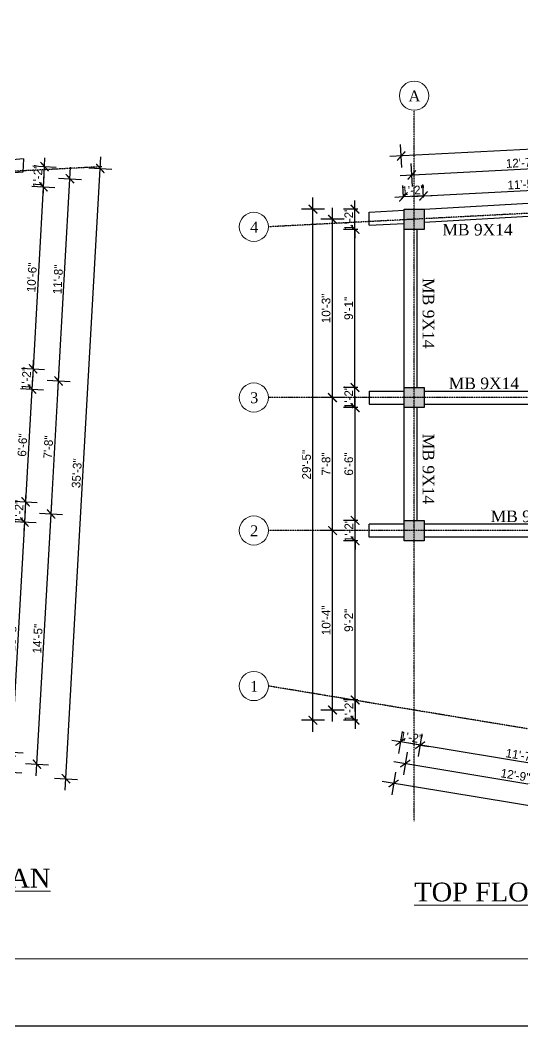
# Model space of a CAD drawing. Header units: inches. Extents: x -412 to 2766, y -9590 to -2111.
# Drawn here: x 1570 to 1918, y -6958 to -6262 of the extents above; entities that cross this region are included whole.
import ezdxf

# ---------------------------------------------------------------- set-up
doc = ezdxf.new("R2010")
doc.units = ezdxf.units.IN
doc.header["$LTSCALE"] = 0.5
doc.header["$MEASUREMENT"] = 0
doc.header["$PDMODE"] = 66
doc.linetypes.add('PHANTOM2', pattern=[1.25, 0.625, -0.125, 0.125, -0.125, 0.125, -0.125])
for name, color, linetype, lineweight in [('15 TEXT', 7, 'Continuous', 15), ('COLUMN', 8, 'Continuous', 50), ('DOOR & WIN', 1, 'Continuous', 25), ('ELE1', 3, 'Continuous', 9), ('Profile ele', 4, 'Continuous', 25), ('TEXT', 220, 'Continuous', 9), ('window', 6, 'Continuous', 13)]:
    doc.layers.add(name, color=color, linetype=linetype, lineweight=lineweight)
doc.layers.add('OUTLINE', color=116, linetype='Continuous')
doc.styles.add('ARCHITECTURE', font='stylu.ttf')
doc.styles.add('arial', font='arial.ttf')
doc.styles.get("Standard").update_dxf_attribs({"font": 'arial.ttf'})
doc.dimstyles.new('8 SCALE', dxfattribs={"dimscale": 0, "dimtxt": 6, "dimasz": 6, "dimexe": 8, "dimexo": 8, "dimgap": 1.25, "dimtad": 1, "dimdec": 0, "dimzin": 3, "dimdsep": 46, "dimlunit": 4, "dimtxsty": 'ARCHITECTURE', "dimblk": 'ARCHTICK', "dimcen": 8, "dimdle": 8, "dimclrd": 5, "dimclre": 5, "dimclrt": 7, "dimadec": 0, "dimazin": 0, "dimtfac": 0.75, "dimtdec": 0, "dimtix": 1, "dimtmove": 2, "dimatfit": 3, "dimldrblk": 'ARCHTICK', "dimfxl": 8, "dimfxlon": 1, "dimtolj": 1, "dimtzin": 0, "dimlwd": -1, "dimlwe": -1, "dimarcsym": 0})

# ---------------------------------------------------------------- blocks, each defined once
blk = doc.blocks.new('_ArchTick')
at = {"color": 0, "linetype": 'ByBlock', "const_width": 0.15}
blk.add_lwpolyline([(-0.5, -0.5), (0.5, 0.5)], dxfattribs=at)
blk = doc.blocks.new('*D1233')
at = {"layer": 'Defpoints', "color": 0, "transparency": 16777216}
for p in [(-12704.48, -10860.22), (-12663.36, -10862.54), (-12704.48, -10874.23)]:
    blk.add_point(p, dxfattribs=at)
at = {"layer": 'Profile ele', "color": 5, "transparency": 16777216}
for p, q in [((-12663.36, -10862.54), (-12663.02, -10856.55)), ((-12671.35, -10862.09), (-12655.37, -10862.99)), ((-12664.14, -10876.5), (-12663.36, -10862.54)), ((-12672.13, -10876.05), (-12656.16, -10876.95)), ((-12664.14, -10876.5), (-12664.48, -10882.49))]:
    blk.add_line(p, q, dxfattribs=at)
at = {"layer": 'Profile ele', "color": 5, "transparency": 16777216, "xscale": 6, "yscale": 6, "zscale": 6}
for p, rotation in [((-12663.36, -10862.54), 266.7745133990512), ((-12664.14, -10876.5), 86.77451339905117)]:
    blk.add_blockref('_ArchTick', p, dxfattribs=dict(at, rotation=rotation))
at = {"layer": 'Profile ele', "color": 7, "transparency": 16777216, "insert": (-12668.05, -10869.28), "char_height": 6, "attachment_point": 5, "rotation": 86.77451, "style": 'ARCHITECTURE'}
blk.add_mtext('\\A1;1\'-2"', dxfattribs=at)
blk = doc.blocks.new('*D1234')
at = {"layer": 'Defpoints', "color": 0, "transparency": 16777216}
for p in [(-12704.48, -10874.23), (-12712.36, -11000.09), (-12671.24, -11002.41)]:
    blk.add_point(p, dxfattribs=at)
at = {"layer": 'Profile ele', "color": 5, "transparency": 16777216}
for p, q in [((-12663.69, -10868.51), (-12671.69, -11010.4)), ((-12672.13, -10876.05), (-12656.16, -10876.95)), ((-12679.23, -11001.96), (-12663.25, -11002.86))]:
    blk.add_line(p, q, dxfattribs=at)
at = {"layer": 'Profile ele', "color": 5, "transparency": 16777216, "xscale": 6, "yscale": 6, "zscale": 6}
for p, rotation in [((-12664.14, -10876.5), 86.77451339905117), ((-12671.24, -11002.41), 266.7745133990512)]:
    blk.add_blockref('_ArchTick', p, dxfattribs=dict(at, rotation=rotation))
at = {"layer": 'Profile ele', "color": 7, "transparency": 16777216, "insert": (-12672.07, -10939.21), "char_height": 6, "attachment_point": 5, "rotation": 86.77451, "style": 'ARCHITECTURE'}
blk.add_mtext('\\A1;10\'-6"', dxfattribs=at)
blk = doc.blocks.new('*D1235')
at = {"layer": 'Defpoints', "color": 0, "transparency": 16777216}
for p in [(-12712.36, -11000.09), (-12712.36, -11014.09), (-12672.03, -11016.37)]:
    blk.add_point(p, dxfattribs=at)
at = {"layer": 'Profile ele', "color": 5, "transparency": 16777216}
for p, q in [((-12679.23, -11001.96), (-12663.25, -11002.86)), ((-12671.24, -11002.41), (-12672.03, -11016.37)), ((-12671.24, -11002.41), (-12670.9, -10996.42)), ((-12680.01, -11015.92), (-12664.04, -11016.82)), ((-12672.03, -11016.37), (-12672.36, -11022.36))]:
    blk.add_line(p, q, dxfattribs=at)
at = {"layer": 'Profile ele', "color": 5, "transparency": 16777216, "xscale": 6, "yscale": 6, "zscale": 6}
for p, rotation in [((-12671.24, -11002.41), 266.7745133990512), ((-12672.03, -11016.37), 86.77451339905117)]:
    blk.add_blockref('_ArchTick', p, dxfattribs=dict(at, rotation=rotation))
at = {"layer": 'Profile ele', "color": 7, "transparency": 16777216, "insert": (-12675.94, -11009.15), "char_height": 6, "attachment_point": 5, "rotation": 86.77451, "style": 'ARCHITECTURE'}
blk.add_mtext('\\A1;1\'-2"', dxfattribs=at)
blk = doc.blocks.new('*D1236')
at = {"layer": 'Defpoints', "color": 0, "transparency": 16777216}
for p in [(-12712.36, -11014.09), (-12717.49, -11092.05), (-12676.42, -11094.37)]:
    blk.add_point(p, dxfattribs=at)
at = {"layer": 'Profile ele', "color": 5, "transparency": 16777216}
for p, q in [((-12671.58, -11008.38), (-12676.87, -11102.36)), ((-12680.01, -11015.92), (-12664.04, -11016.82)), ((-12684.41, -11093.92), (-12668.44, -11094.82))]:
    blk.add_line(p, q, dxfattribs=at)
at = {"layer": 'Profile ele', "color": 5, "transparency": 16777216, "xscale": 6, "yscale": 6, "zscale": 6}
for p, rotation in [((-12672.03, -11016.37), 86.77451339905117), ((-12676.42, -11094.37), 266.7745133990512)]:
    blk.add_blockref('_ArchTick', p, dxfattribs=dict(at, rotation=rotation))
at = {"layer": 'Profile ele', "color": 7, "transparency": 16777216, "insert": (-12678.58, -11055.12), "char_height": 6, "attachment_point": 5, "rotation": 86.77451, "style": 'ARCHITECTURE'}
blk.add_mtext('\\A1;6\'-6"', dxfattribs=at)
blk = doc.blocks.new('*D1237')
at = {"layer": 'Defpoints', "color": 0, "transparency": 16777216}
for p in [(-12717.49, -11092.05), (-12717.54, -11106.05), (-12677.21, -11108.33)]:
    blk.add_point(p, dxfattribs=at)
at = {"layer": 'Profile ele', "color": 5, "transparency": 16777216}
for p, q in [((-12676.42, -11094.37), (-12676.09, -11088.38)), ((-12684.41, -11093.92), (-12668.44, -11094.82)), ((-12676.42, -11094.37), (-12677.21, -11108.33)), ((-12685.2, -11107.88), (-12669.22, -11108.78)), ((-12677.21, -11108.33), (-12677.55, -11114.32))]:
    blk.add_line(p, q, dxfattribs=at)
at = {"layer": 'Profile ele', "color": 5, "transparency": 16777216, "xscale": 6, "yscale": 6, "zscale": 6}
for p, rotation in [((-12676.42, -11094.37), 266.7745133990512), ((-12677.21, -11108.33), 86.77451339905117)]:
    blk.add_blockref('_ArchTick', p, dxfattribs=dict(at, rotation=rotation))
at = {"layer": 'Profile ele', "color": 7, "transparency": 16777216, "insert": (-12681.12, -11101.11), "char_height": 6, "attachment_point": 5, "rotation": 86.77451, "style": 'ARCHITECTURE'}
blk.add_mtext('\\A1;1\'-2"', dxfattribs=at)
blk = doc.blocks.new('*D1238')
at = {"layer": 'Defpoints', "color": 0, "transparency": 16777216}
for p in [(-12717.54, -11106.05), (-12727.34, -11265.09), (-12686.17, -11267.41)]:
    blk.add_point(p, dxfattribs=at)
at = {"layer": 'Profile ele', "color": 5, "transparency": 16777216}
for p, q in [((-12676.76, -11100.34), (-12686.62, -11275.4)), ((-12685.2, -11107.88), (-12669.22, -11108.78)), ((-12694.16, -11266.96), (-12678.19, -11267.86))]:
    blk.add_line(p, q, dxfattribs=at)
at = {"layer": 'Profile ele', "color": 5, "transparency": 16777216, "xscale": 6, "yscale": 6, "zscale": 6}
for p, rotation in [((-12677.21, -11108.33), 86.77451339905117), ((-12686.17, -11267.41), 266.7745133990512)]:
    blk.add_blockref('_ArchTick', p, dxfattribs=dict(at, rotation=rotation))
at = {"layer": 'Profile ele', "color": 7, "transparency": 16777216, "insert": (-12686.04, -11187.62), "char_height": 6, "attachment_point": 5, "rotation": 86.77451, "style": 'ARCHITECTURE'}
blk.add_mtext('\\A1;13\'-3"', dxfattribs=at)
blk = doc.blocks.new('*D1239')
at = {"layer": 'Defpoints', "color": 0, "transparency": 16777216}
for p in [(-12727.34, -11265.09), (-12727.29, -11279.04), (-12686.96, -11281.31)]:
    blk.add_point(p, dxfattribs=at)
at = {"layer": 'Profile ele', "color": 5, "transparency": 16777216}
for p, q in [((-12694.16, -11266.96), (-12678.19, -11267.86)), ((-12686.17, -11267.41), (-12685.84, -11261.42)), ((-12686.17, -11267.41), (-12686.96, -11281.31)), ((-12694.94, -11280.86), (-12678.97, -11281.76)), ((-12686.96, -11281.31), (-12687.3, -11287.3))]:
    blk.add_line(p, q, dxfattribs=at)
at = {"layer": 'Profile ele', "color": 5, "transparency": 16777216, "xscale": 6, "yscale": 6, "zscale": 6}
for p, rotation in [((-12686.17, -11267.41), 266.7745133990512), ((-12686.96, -11281.31), 86.77451339905117)]:
    blk.add_blockref('_ArchTick', p, dxfattribs=dict(at, rotation=rotation))
at = {"layer": 'Profile ele', "color": 7, "transparency": 16777216, "insert": (-12690.87, -11274.12), "char_height": 6, "attachment_point": 5, "rotation": 86.77451, "style": 'ARCHITECTURE'}
blk.add_mtext('\\A1;1\'-2"', dxfattribs=at)
blk = doc.blocks.new('*D1240')
at = {"layer": 'Defpoints', "color": 0, "transparency": 16777216}
for p in [(-12724.54, -11099.05), (-12658.8, -11102.76), (-12734.3, -11272.09)]:
    blk.add_point(p, dxfattribs=at)
at = {"layer": 'Profile ele', "color": 5, "transparency": 16777216}
for p, q in [((-12669.01, -11283.78), (-12658.35, -11094.77)), ((-12666.79, -11102.31), (-12650.82, -11103.21)), ((-12676.54, -11275.34), (-12660.57, -11276.24))]:
    blk.add_line(p, q, dxfattribs=at)
at = {"layer": 'Profile ele', "color": 5, "transparency": 16777216, "xscale": 6, "yscale": 6, "zscale": 6}
for p, rotation in [((-12658.8, -11102.76), 86.77450968717929), ((-12668.56, -11275.79), 266.7745096871793)]:
    blk.add_blockref('_ArchTick', p, dxfattribs=dict(at, rotation=rotation))
at = {"layer": 'Profile ele', "color": 7, "transparency": 16777216, "insert": (-12668.06, -11189.03), "char_height": 6, "attachment_point": 5, "rotation": 86.77451, "style": 'ARCHITECTURE'}
blk.add_mtext('\\A1;14\'-5"', dxfattribs=at)
blk = doc.blocks.new('*D1241')
at = {"layer": 'Defpoints', "color": 0, "transparency": 16777216}
for p in [(-12719.36, -11007.09), (-12653.62, -11010.8), (-12724.54, -11099.05)]:
    blk.add_point(p, dxfattribs=at)
at = {"layer": 'Profile ele', "color": 5, "transparency": 16777216}
for p, q in [((-12659.25, -11110.75), (-12653.17, -11002.81)), ((-12661.61, -11010.35), (-12645.63, -11011.25)), ((-12666.79, -11102.31), (-12650.81, -11103.21))]:
    blk.add_line(p, q, dxfattribs=at)
at = {"layer": 'Profile ele', "color": 5, "transparency": 16777216, "xscale": 6, "yscale": 6, "zscale": 6}
for p, rotation in [((-12653.62, -11010.8), 86.77451339905117), ((-12658.8, -11102.76), 266.7745133990512)]:
    blk.add_blockref('_ArchTick', p, dxfattribs=dict(at, rotation=rotation))
at = {"layer": 'Profile ele', "color": 7, "transparency": 16777216, "insert": (-12660.67, -11056.53), "char_height": 6, "attachment_point": 5, "rotation": 86.77451, "style": 'ARCHITECTURE'}
blk.add_mtext('\\A1;7\'-8"', dxfattribs=at)
blk = doc.blocks.new('*D1242')
at = {"layer": 'Defpoints', "color": 0, "transparency": 16777216}
for p in [(-12711.48, -10867.23), (-12645.74, -10870.93), (-12719.36, -11007.09)]:
    blk.add_point(p, dxfattribs=at)
at = {"layer": 'Profile ele', "color": 5, "transparency": 16777216}
for p, q in [((-12654.07, -11018.79), (-12645.29, -10862.94)), ((-12653.72, -10870.48), (-12637.75, -10871.38)), ((-12661.61, -11010.35), (-12645.63, -11011.25))]:
    blk.add_line(p, q, dxfattribs=at)
at = {"layer": 'Profile ele', "color": 5, "transparency": 16777216, "xscale": 6, "yscale": 6, "zscale": 6}
for p, rotation in [((-12645.74, -10870.93), 86.77451339905117), ((-12653.62, -11010.8), 266.7745133990512)]:
    blk.add_blockref('_ArchTick', p, dxfattribs=dict(at, rotation=rotation))
at = {"layer": 'Profile ele', "color": 7, "transparency": 16777216, "insert": (-12654.02, -10940.62), "char_height": 6, "attachment_point": 5, "rotation": 86.77451, "style": 'ARCHITECTURE'}
blk.add_mtext('\\A1;11\'-8"', dxfattribs=at)
blk = doc.blocks.new('*D1243')
at = {"layer": 'Defpoints', "color": 0, "transparency": 16777216}
for p in [(-12703.65, -10859.45), (-12624.72, -10863.9), (-12727.42, -11281.38)]:
    blk.add_point(p, dxfattribs=at)
at = {"layer": 'Profile ele', "color": 5, "transparency": 16777216}
for p, q in [((-12648.95, -11293.81), (-12624.27, -10855.91)), ((-12632.71, -10863.45), (-12616.74, -10864.35)), ((-12656.49, -11285.38), (-12640.51, -11286.28))]:
    blk.add_line(p, q, dxfattribs=at)
at = {"layer": 'Profile ele', "color": 5, "transparency": 16777216, "xscale": 6, "yscale": 6, "zscale": 6}
for p, rotation in [((-12624.72, -10863.9), 86.77451339904515), ((-12648.5, -11285.83), 266.7745133990452)]:
    blk.add_blockref('_ArchTick', p, dxfattribs=dict(at, rotation=rotation))
at = {"layer": 'Profile ele', "color": 7, "transparency": 16777216, "insert": (-12640.98, -11074.62), "char_height": 6, "attachment_point": 5, "rotation": 86.77451, "style": 'ARCHITECTURE'}
blk.add_mtext('\\A1;35\'-3"', dxfattribs=at)
blk = doc.blocks.new('*D1246')
at = {"layer": 'Defpoints', "color": 0, "transparency": 16777216}
for p in [(-12250.72, -10860.54), (-12250.28, -10868.96), (-12387.28, -10876.81)]:
    blk.add_point(p, dxfattribs=at)
at = {"layer": 'Profile ele', "color": 5, "transparency": 16777216}
for p, q in [((-12250.7, -10860.97), (-12251.14, -10852.55)), ((-12395.75, -10868.08), (-12242.73, -10860.13)), ((-12387.7, -10868.82), (-12388.18, -10859.68))]:
    blk.add_line(p, q, dxfattribs=at)
at = {"layer": 'Profile ele', "color": 5, "transparency": 16777216, "xscale": 6, "yscale": 6, "zscale": 6}
for p, rotation in [((-12250.72, -10860.54), 2.975964946127223), ((-12387.76, -10867.67), 182.9759649461272)]:
    blk.add_blockref('_ArchTick', p, dxfattribs=dict(at, rotation=rotation))
at = {"layer": 'Profile ele', "color": 7, "transparency": 16777216, "insert": (-12319.47, -10859.73), "char_height": 6, "attachment_point": 5, "rotation": 2.97596, "style": 'ARCHITECTURE'}
blk.add_mtext('\\A1;11\'-5"', dxfattribs=at)
blk = doc.blocks.new('*D1250')
at = {"layer": 'Defpoints', "color": 0, "transparency": 16777216}
for p in [(-12244.88, -10845.33), (-12243.28, -10875.96), (-12394.28, -10883.81)]:
    blk.add_point(p, dxfattribs=at)
at = {"layer": 'Profile ele', "color": 5, "transparency": 16777216}
for p, q in [((-12244.46, -10853.32), (-12245.29, -10837.34)), ((-12403.87, -10853.59), (-12236.89, -10844.91)), ((-12395.46, -10861.17), (-12396.29, -10845.19))]:
    blk.add_line(p, q, dxfattribs=at)
at = {"layer": 'Profile ele', "color": 5, "transparency": 16777216, "xscale": 6, "yscale": 6, "zscale": 6}
for p, rotation in [((-12244.88, -10845.33), 2.975964946168022), ((-12395.88, -10853.18), 182.975964946168)]:
    blk.add_blockref('_ArchTick', p, dxfattribs=dict(at, rotation=rotation))
at = {"layer": 'Profile ele', "color": 7, "transparency": 16777216, "insert": (-12320.61, -10844.79), "char_height": 6, "attachment_point": 5, "rotation": 2.97596, "style": 'ARCHITECTURE'}
blk.add_mtext('\\A1;12\'-7"', dxfattribs=at)
blk = doc.blocks.new('*D1252')
at = {"layer": 'Defpoints', "color": 0, "transparency": 16777216}
for p in [(-12403.2, -10840.05), (-12067.39, -10859.45), (-12401.28, -10876.81)]:
    blk.add_point(p, dxfattribs=at)
at = {"layer": 'Profile ele', "color": 5, "transparency": 16777216}
for p, q in [((-12068.89, -10830.68), (-12069.72, -10814.7)), ((-12061.31, -10822.28), (-12411.19, -10840.47)), ((-12402.78, -10848.04), (-12403.61, -10832.06))]:
    blk.add_line(p, q, dxfattribs=at)
at = {"layer": 'Profile ele', "color": 5, "transparency": 16777216, "xscale": 6, "yscale": 6, "zscale": 6}
for p, rotation in [((-12069.3, -10822.69), 2.975964946168395), ((-12403.2, -10840.05), 182.9759649461684)]:
    blk.add_blockref('_ArchTick', p, dxfattribs=dict(at, rotation=rotation))
at = {"layer": 'Profile ele', "color": 7, "transparency": 16777216, "insert": (-12236.48, -10826.89), "char_height": 6, "attachment_point": 5, "rotation": 2.97596, "style": 'ARCHITECTURE'}
blk.add_mtext('\\A1;27\'-10"', dxfattribs=at)
blk = doc.blocks.new('*D1253')
at = {"layer": 'Defpoints', "color": 0, "transparency": 16777216}
for p in [(-12387.28, -11230.22), (-12390.13, -11247.5), (-12250.28, -11255.13)]:
    blk.add_point(p, dxfattribs=at)
at = {"layer": 'Profile ele', "color": 5, "transparency": 16777216}
for p, q in [((-12244.87, -11271.46), (-12398.03, -11246.19)), ((-12388.83, -11239.6), (-12391.44, -11255.39)), ((-12251.59, -11263.02), (-12254.07, -11278.05))]:
    blk.add_line(p, q, dxfattribs=at)
at = {"layer": 'Profile ele', "color": 5, "transparency": 16777216, "xscale": 6, "yscale": 6, "zscale": 6}
for p, rotation in [((-12390.13, -11247.5), 170.6334039608595), ((-12252.76, -11270.16), 350.6334039608595)]:
    blk.add_blockref('_ArchTick', p, dxfattribs=dict(at, rotation=rotation))
at = {"layer": 'Profile ele', "color": 7, "transparency": 16777216, "insert": (-12320.72, -11254.42), "char_height": 6, "attachment_point": 5, "rotation": 350.6334, "style": 'ARCHITECTURE'}
blk.add_mtext('\\A1;11\'-7"', dxfattribs=at)
blk = doc.blocks.new('*D1254')
at = {"layer": 'Defpoints', "color": 0, "transparency": 16777216}
for p in [(-12401.28, -11230.22), (-12387.28, -11230.22), (-12403.76, -11245.25)]:
    blk.add_point(p, dxfattribs=at)
at = {"layer": 'Profile ele', "color": 5, "transparency": 16777216}
for p, q in [((-12402.59, -11238.12), (-12405.07, -11253.14)), ((-12403.76, -11245.25), (-12409.68, -11244.27)), ((-12390.13, -11247.5), (-12403.76, -11245.25)), ((-12388.83, -11239.6), (-12391.44, -11255.39)), ((-12390.13, -11247.5), (-12384.21, -11248.47))]:
    blk.add_line(p, q, dxfattribs=at)
at = {"layer": 'Profile ele', "color": 5, "transparency": 16777216, "xscale": 6, "yscale": 6, "zscale": 6}
for p, rotation in [((-12403.76, -11245.25), 350.6334039608595), ((-12390.13, -11247.5), 170.6334039608595)]:
    blk.add_blockref('_ArchTick', p, dxfattribs=dict(at, rotation=rotation))
at = {"layer": 'Profile ele', "color": 7, "transparency": 16777216, "insert": (-12396.25, -11242.12), "char_height": 6, "attachment_point": 5, "rotation": 350.6334, "style": 'ARCHITECTURE'}
blk.add_mtext('\\A1;1\'-2"', dxfattribs=at)
blk = doc.blocks.new('*D1258')
at = {"layer": 'Defpoints', "color": 0, "transparency": 16777216}
for p in [(-12394.28, -11223.22), (-12243.28, -11248.13), (-12249.38, -11285.08)]:
    blk.add_point(p, dxfattribs=at)
at = {"layer": 'Profile ele', "color": 5, "transparency": 16777216}
for p, q in [((-12399.08, -11252.28), (-12401.68, -11268.06)), ((-12408.27, -11258.87), (-12241.49, -11286.38)), ((-12248.08, -11277.18), (-12250.68, -11292.97))]:
    blk.add_line(p, q, dxfattribs=at)
at = {"layer": 'Profile ele', "color": 5, "transparency": 16777216, "xscale": 6, "yscale": 6, "zscale": 6}
for p, rotation in [((-12400.38, -11260.17), 170.6334039608233), ((-12249.38, -11285.08), 350.6334039608233)]:
    blk.add_blockref('_ArchTick', p, dxfattribs=dict(at, rotation=rotation))
at = {"layer": 'Profile ele', "color": 7, "transparency": 16777216, "insert": (-12324.17, -11268.33), "char_height": 6, "attachment_point": 5, "rotation": 350.6334, "style": 'ARCHITECTURE'}
blk.add_mtext('\\A1;12\'-9"', dxfattribs=at)
blk = doc.blocks.new('*D1260')
at = {"layer": 'Defpoints', "color": 0, "transparency": 16777216}
for p in [(-12401.28, -11230.22), (-12408.51, -11274.01), (-12091.17, -11281.38)]:
    blk.add_point(p, dxfattribs=at)
at = {"layer": 'Profile ele', "color": 5, "transparency": 16777216}
for p, q in [((-12407.21, -11266.12), (-12409.81, -11281.91)), ((-12090.5, -11326.47), (-12416.4, -11272.71)), ((-12097.09, -11317.27), (-12099.69, -11333.06))]:
    blk.add_line(p, q, dxfattribs=at)
at = {"layer": 'Profile ele', "color": 5, "transparency": 16777216, "xscale": 6, "yscale": 6, "zscale": 6}
for p, rotation in [((-12408.51, -11274.01), 170.6334039608233), ((-12098.39, -11325.17), 350.6334039608233)]:
    blk.add_blockref('_ArchTick', p, dxfattribs=dict(at, rotation=rotation))
at = {"layer": 'Profile ele', "color": 7, "transparency": 16777216, "insert": (-12252.74, -11295.29), "char_height": 6, "attachment_point": 5, "rotation": 350.6334, "style": 'ARCHITECTURE'}
blk.add_mtext('\\A1;26\'-2"', dxfattribs=at)
blk = doc.blocks.new('*D1261')
at = {"layer": 'Defpoints', "color": 0, "transparency": 16777216}
for p in [(-12435.11, -11106.09), (-12425.28, -11106.09), (-12425.28, -11216.22)]:
    blk.add_point(p, dxfattribs=at)
at = {"layer": 'Profile ele', "color": 5, "transparency": 16777216}
for p, q in [((-12435.11, -11224.22), (-12435.11, -11098.09)), ((-12433.28, -11106.09), (-12443.11, -11106.09)), ((-12433.28, -11216.22), (-12443.11, -11216.22))]:
    blk.add_line(p, q, dxfattribs=at)
at = {"layer": 'Profile ele', "color": 5, "transparency": 16777216, "xscale": 6, "yscale": 6, "zscale": 6}
for p, rotation in [((-12435.11, -11106.09), 90), ((-12435.11, -11216.22), 270)]:
    blk.add_blockref('_ArchTick', p, dxfattribs=dict(at, rotation=rotation))
at = {"layer": 'Profile ele', "color": 7, "transparency": 16777216, "insert": (-12439.46, -11161.16), "char_height": 6, "attachment_point": 5, "rotation": 90, "style": 'ARCHITECTURE'}
blk.add_mtext('\\A1;9\'-2"', dxfattribs=at)
blk = doc.blocks.new('*D1262')
at = {"layer": 'Defpoints', "color": 0, "transparency": 16777216}
for p in [(-12435.11, -11092.09), (-12425.28, -11092.09), (-12425.28, -11106.09)]:
    blk.add_point(p, dxfattribs=at)
at = {"layer": 'Profile ele', "color": 5, "transparency": 16777216}
for p, q in [((-12435.11, -11092.09), (-12435.11, -11086.09)), ((-12433.28, -11092.09), (-12443.11, -11092.09)), ((-12435.11, -11106.09), (-12435.11, -11092.09)), ((-12433.28, -11106.09), (-12443.11, -11106.09)), ((-12435.11, -11106.09), (-12435.11, -11112.09))]:
    blk.add_line(p, q, dxfattribs=at)
at = {"layer": 'Profile ele', "color": 5, "transparency": 16777216, "xscale": 6, "yscale": 6, "zscale": 6}
for p, rotation in [((-12435.11, -11092.09), 270), ((-12435.11, -11106.09), 90)]:
    blk.add_blockref('_ArchTick', p, dxfattribs=dict(at, rotation=rotation))
at = {"layer": 'Profile ele', "color": 7, "transparency": 16777216, "insert": (-12439.42, -11099.09), "char_height": 6, "attachment_point": 5, "rotation": 90, "style": 'ARCHITECTURE'}
blk.add_mtext('\\A1;1\'-2"', dxfattribs=at)
blk = doc.blocks.new('*D1263')
at = {"layer": 'Defpoints', "color": 0, "transparency": 16777216}
for p in [(-12435.11, -11014.09), (-12425.28, -11014.09), (-12425.28, -11092.09)]:
    blk.add_point(p, dxfattribs=at)
at = {"layer": 'Profile ele', "color": 5, "transparency": 16777216}
for p, q in [((-12435.11, -11100.09), (-12435.11, -11006.09)), ((-12433.28, -11014.09), (-12443.11, -11014.09)), ((-12433.28, -11092.09), (-12443.11, -11092.09))]:
    blk.add_line(p, q, dxfattribs=at)
at = {"layer": 'Profile ele', "color": 5, "transparency": 16777216, "xscale": 6, "yscale": 6, "zscale": 6}
for p, rotation in [((-12435.11, -11014.09), 90), ((-12435.11, -11092.09), 270)]:
    blk.add_blockref('_ArchTick', p, dxfattribs=dict(at, rotation=rotation))
at = {"layer": 'Profile ele', "color": 7, "transparency": 16777216, "insert": (-12439.47, -11053.09), "char_height": 6, "attachment_point": 5, "rotation": 90, "style": 'ARCHITECTURE'}
blk.add_mtext('\\A1;6\'-6"', dxfattribs=at)
blk = doc.blocks.new('*D1264')
at = {"layer": 'Defpoints', "color": 0, "transparency": 16777216}
for p in [(-12435.18, -11000.09), (-12425.28, -11000.09), (-12425.28, -11014.09)]:
    blk.add_point(p, dxfattribs=at)
at = {"layer": 'Profile ele', "color": 5, "transparency": 16777216}
for p, q in [((-12435.18, -11000.09), (-12435.18, -10994.09)), ((-12433.28, -11000.09), (-12443.18, -11000.09)), ((-12435.18, -11014.09), (-12435.18, -11000.09)), ((-12433.28, -11014.09), (-12443.18, -11014.09)), ((-12435.18, -11014.09), (-12435.18, -11020.09))]:
    blk.add_line(p, q, dxfattribs=at)
at = {"layer": 'Profile ele', "color": 5, "transparency": 16777216, "xscale": 6, "yscale": 6, "zscale": 6}
for p, rotation in [((-12435.18, -11000.09), 270), ((-12435.18, -11014.09), 90)]:
    blk.add_blockref('_ArchTick', p, dxfattribs=dict(at, rotation=rotation))
at = {"layer": 'Profile ele', "color": 7, "transparency": 16777216, "insert": (-12439.49, -11007.09), "char_height": 6, "attachment_point": 5, "rotation": 90, "style": 'ARCHITECTURE'}
blk.add_mtext('\\A1;1\'-2"', dxfattribs=at)
blk = doc.blocks.new('*D1265')
at = {"layer": 'Defpoints', "color": 0, "transparency": 16777216}
for p in [(-12435.18, -10890.81), (-12425.28, -10890.81), (-12425.28, -11000.09)]:
    blk.add_point(p, dxfattribs=at)
at = {"layer": 'Profile ele', "color": 5, "transparency": 16777216}
for p, q in [((-12435.18, -11008.09), (-12435.18, -10882.81)), ((-12433.28, -10890.81), (-12443.18, -10890.81)), ((-12433.28, -11000.09), (-12443.18, -11000.09))]:
    blk.add_line(p, q, dxfattribs=at)
at = {"layer": 'Profile ele', "color": 5, "transparency": 16777216, "xscale": 6, "yscale": 6, "zscale": 6}
for p, rotation in [((-12435.18, -10890.81), 90), ((-12435.18, -11000.09), 270)]:
    blk.add_blockref('_ArchTick', p, dxfattribs=dict(at, rotation=rotation))
at = {"layer": 'Profile ele', "color": 7, "transparency": 16777216, "insert": (-12439.53, -10945.45), "char_height": 6, "attachment_point": 5, "rotation": 90, "style": 'ARCHITECTURE'}
blk.add_mtext('\\A1;9\'-1"', dxfattribs=at)
blk = doc.blocks.new('*D1266')
at = {"layer": 'Defpoints', "color": 0, "transparency": 16777216}
for p in [(-12435.18, -10876.81), (-12425.28, -10876.81), (-12425.28, -10890.81)]:
    blk.add_point(p, dxfattribs=at)
at = {"layer": 'Profile ele', "color": 5, "transparency": 16777216}
for p, q in [((-12433.28, -10876.81), (-12443.18, -10876.81)), ((-12435.18, -10876.81), (-12435.18, -10870.81)), ((-12435.18, -10890.81), (-12435.18, -10876.81)), ((-12433.28, -10890.81), (-12443.18, -10890.81)), ((-12435.18, -10890.81), (-12435.18, -10896.81))]:
    blk.add_line(p, q, dxfattribs=at)
at = {"layer": 'Profile ele', "color": 5, "transparency": 16777216, "xscale": 6, "yscale": 6, "zscale": 6}
for p, rotation in [((-12435.18, -10876.81), 270), ((-12435.18, -10890.81), 90)]:
    blk.add_blockref('_ArchTick', p, dxfattribs=dict(at, rotation=rotation))
at = {"layer": 'Profile ele', "color": 7, "transparency": 16777216, "insert": (-12439.49, -10883.81), "char_height": 6, "attachment_point": 5, "rotation": 90, "style": 'ARCHITECTURE'}
blk.add_mtext('\\A1;1\'-2"', dxfattribs=at)
blk = doc.blocks.new('*D1267')
at = {"layer": 'Defpoints', "color": 0, "transparency": 16777216}
for p in [(-12450.71, -11099.09), (-12418.28, -11099.09), (-12418.28, -11223.22)]:
    blk.add_point(p, dxfattribs=at)
at = {"layer": 'Profile ele', "color": 5, "transparency": 16777216}
for p, q in [((-12450.71, -11231.22), (-12450.71, -11091.09)), ((-12442.71, -11099.09), (-12458.71, -11099.09)), ((-12442.71, -11223.22), (-12458.71, -11223.22))]:
    blk.add_line(p, q, dxfattribs=at)
at = {"layer": 'Profile ele', "color": 5, "transparency": 16777216, "xscale": 6, "yscale": 6, "zscale": 6}
for p, rotation in [((-12450.71, -11099.09), 90), ((-12450.71, -11223.22), 270)]:
    blk.add_blockref('_ArchTick', p, dxfattribs=dict(at, rotation=rotation))
at = {"layer": 'Profile ele', "color": 7, "transparency": 16777216, "insert": (-12455.11, -11161.16), "char_height": 6, "attachment_point": 5, "rotation": 90, "style": 'ARCHITECTURE'}
blk.add_mtext('\\A1;10\'-4"', dxfattribs=at)
blk = doc.blocks.new('*D1268')
at = {"layer": 'Defpoints', "color": 0, "transparency": 16777216}
for p in [(-12450.71, -11007.09), (-12418.28, -11007.09), (-12418.28, -11099.09)]:
    blk.add_point(p, dxfattribs=at)
at = {"layer": 'Profile ele', "color": 5, "transparency": 16777216}
for p, q in [((-12450.71, -11107.09), (-12450.71, -10999.09)), ((-12442.71, -11007.09), (-12458.71, -11007.09)), ((-12442.71, -11099.09), (-12458.71, -11099.09))]:
    blk.add_line(p, q, dxfattribs=at)
at = {"layer": 'Profile ele', "color": 5, "transparency": 16777216, "xscale": 6, "yscale": 6, "zscale": 6}
for p, rotation in [((-12450.71, -11007.09), 90), ((-12450.71, -11099.09), 270)]:
    blk.add_blockref('_ArchTick', p, dxfattribs=dict(at, rotation=rotation))
at = {"layer": 'Profile ele', "color": 7, "transparency": 16777216, "insert": (-12455.17, -11053.09), "char_height": 6, "attachment_point": 5, "rotation": 90, "style": 'ARCHITECTURE'}
blk.add_mtext('\\A1;7\'-8"', dxfattribs=at)
blk = doc.blocks.new('*D1269')
at = {"layer": 'Defpoints', "color": 0, "transparency": 16777216}
for p in [(-12450.78, -10883.81), (-12418.28, -10883.81), (-12418.28, -11007.09)]:
    blk.add_point(p, dxfattribs=at)
at = {"layer": 'Profile ele', "color": 5, "transparency": 16777216}
for p, q in [((-12450.78, -11015.09), (-12450.78, -10875.81)), ((-12442.78, -10883.81), (-12458.78, -10883.81)), ((-12442.78, -11007.09), (-12458.78, -11007.09))]:
    blk.add_line(p, q, dxfattribs=at)
at = {"layer": 'Profile ele', "color": 5, "transparency": 16777216, "xscale": 6, "yscale": 6, "zscale": 6}
for p, rotation in [((-12450.78, -10883.81), 90), ((-12450.78, -11007.09), 270)]:
    blk.add_blockref('_ArchTick', p, dxfattribs=dict(at, rotation=rotation))
at = {"layer": 'Profile ele', "color": 7, "transparency": 16777216, "insert": (-12455.16, -10945.45), "char_height": 6, "attachment_point": 5, "rotation": 90, "style": 'ARCHITECTURE'}
blk.add_mtext('\\A1;10\'-3"', dxfattribs=at)
blk = doc.blocks.new('*D1270')
at = {"layer": 'Defpoints', "color": 0, "transparency": 16777216}
for p in [(-12464.3, -10876.81), (-12425.28, -10876.81), (-12425.28, -11230.22)]:
    blk.add_point(p, dxfattribs=at)
at = {"layer": 'Profile ele', "color": 5, "transparency": 16777216}
for p, q in [((-12464.3, -11238.22), (-12464.3, -10868.81)), ((-12456.3, -10876.81), (-12472.3, -10876.81)), ((-12456.3, -11230.22), (-12472.3, -11230.22))]:
    blk.add_line(p, q, dxfattribs=at)
at = {"layer": 'Profile ele', "color": 5, "transparency": 16777216, "xscale": 6, "yscale": 6, "zscale": 6}
for p, rotation in [((-12464.3, -10876.81), 90), ((-12464.3, -11230.22), 270)]:
    blk.add_blockref('_ArchTick', p, dxfattribs=dict(at, rotation=rotation))
at = {"layer": 'Profile ele', "color": 7, "transparency": 16777216, "insert": (-12468.67, -11053.52), "char_height": 6, "attachment_point": 5, "rotation": 90, "style": 'ARCHITECTURE'}
blk.add_mtext('\\A1;29\'-5"', dxfattribs=at)
blk = doc.blocks.new('*D1282')
at = {"layer": 'Defpoints', "color": 0, "transparency": 16777216}
for p in [(-12401.72, -10868.39), (-12401.28, -10876.81), (-12387.28, -10876.81)]:
    blk.add_point(p, dxfattribs=at)
at = {"layer": 'Profile ele', "color": 5, "transparency": 16777216}
for p, q in [((-12401.7, -10868.82), (-12402.14, -10860.4)), ((-12387.7, -10868.82), (-12388.18, -10859.68)), ((-12401.72, -10868.39), (-12407.71, -10868.7)), ((-12387.76, -10867.67), (-12401.72, -10868.39)), ((-12387.76, -10867.67), (-12381.77, -10867.35))]:
    blk.add_line(p, q, dxfattribs=at)
at = {"layer": 'Profile ele', "color": 5, "transparency": 16777216, "xscale": 6, "yscale": 6, "zscale": 6}
for p, rotation in [((-12401.72, -10868.39), 2.975964946127223), ((-12387.76, -10867.67), 182.9759649461272)]:
    blk.add_blockref('_ArchTick', p, dxfattribs=dict(at, rotation=rotation))
at = {"layer": 'Profile ele', "color": 7, "transparency": 16777216, "insert": (-12394.97, -10863.73), "char_height": 6, "attachment_point": 5, "rotation": 2.97596, "style": 'ARCHITECTURE'}
blk.add_mtext('\\A1;1\'-2"', dxfattribs=at)
blk = doc.blocks.new('*D1283')
at = {"layer": 'Defpoints', "color": 0, "transparency": 16777216}
for p in [(-12425.28, -11216.22), (-12435.11, -11230.22), (-12425.28, -11230.22)]:
    blk.add_point(p, dxfattribs=at)
at = {"layer": 'Profile ele', "color": 5, "transparency": 16777216}
for p, q in [((-12435.11, -11216.22), (-12435.11, -11210.22)), ((-12433.28, -11216.22), (-12443.11, -11216.22)), ((-12435.11, -11216.22), (-12435.11, -11230.22)), ((-12433.28, -11230.22), (-12443.11, -11230.22)), ((-12435.11, -11230.22), (-12435.11, -11236.22))]:
    blk.add_line(p, q, dxfattribs=at)
at = {"layer": 'Profile ele', "color": 5, "transparency": 16777216, "xscale": 6, "yscale": 6, "zscale": 6}
for p, rotation in [((-12435.11, -11216.22), 270), ((-12435.11, -11230.22), 90)]:
    blk.add_blockref('_ArchTick', p, dxfattribs=dict(at, rotation=rotation))
at = {"layer": 'Profile ele', "color": 7, "transparency": 16777216, "insert": (-12439.42, -11223.22), "char_height": 6, "attachment_point": 5, "rotation": 90, "style": 'ARCHITECTURE'}
blk.add_mtext('\\A1;1\'-2"', dxfattribs=at)
blk = doc.blocks.new('61')
at = {"layer": 'DOOR & WIN', "color": 6, "linetype": 'PHANTOM2'}
blk.add_line((-12623.58, -10862.66), (-13131.32, -10889.05), dxfattribs=at)
at = {"layer": 'Profile ele'}
for p, q in [((-12677.96, -10857.3), (-12711.62, -10860.12)), ((-12677.96, -10857.3), (-12678.4, -10866.37)), ((-12678.4, -10866.37), (-12704.48, -10868.56))]:
    blk.add_line(p, q, dxfattribs=at)
at = {"layer": '15 TEXT', "insert": (-13083.68, -11348.11), "char_height": 13, "width": 510.3859, "attachment_point": 1, "style": 'arial'}
blk.add_mtext('{\\fTimes New Roman|b0|i0|c0|p18;\\LFIRST, SECOND FLOOR BEAM FRAMING PLAN }', dxfattribs=at)
at = {"layer": 'Profile ele'}
for p1, p2, distance, picture, middle in [((-12727.42, -11281.38), (-12703.65, -10859.45), -79.05, '*D1243', (-12640.98, -11074.62)), ((-12734.3, -11272.09), (-12724.54, -11099.05), -65.84, '*D1240', (-12668.06, -11189.03))]:
    dim = blk.add_aligned_dim(p1=p1, p2=p2, distance=distance, dimstyle='8 SCALE', override={"dimscale": 1}, dxfattribs=at)
    dim.commit()
    dim.dimension.update_dxf_attribs({"geometry": picture, "text_midpoint": middle})
for base, p1, p2, picture, middle in [((-12663.36, -10862.54), (-12704.48, -10874.23), (-12704.48, -10860.22), '*D1233', (-12668.05, -10869.28)), ((-12645.74, -10870.93), (-12719.36, -11007.09), (-12711.48, -10867.23), '*D1242', (-12654.02, -10940.62)), ((-12671.24, -11002.41), (-12704.48, -10874.23), (-12712.36, -11000.09), '*D1234', (-12672.07, -10939.21)), ((-12653.62, -11010.8), (-12724.54, -11099.05), (-12719.36, -11007.09), '*D1241', (-12660.67, -11056.53)), ((-12672.03, -11016.37), (-12712.36, -11000.09), (-12712.36, -11014.09), '*D1235', (-12675.94, -11009.15)), ((-12676.42, -11094.37), (-12712.36, -11014.09), (-12717.49, -11092.05), '*D1236', (-12678.58, -11055.12)), ((-12677.21, -11108.33), (-12717.49, -11092.05), (-12717.54, -11106.05), '*D1237', (-12681.12, -11101.11)), ((-12686.17, -11267.41), (-12717.54, -11106.05), (-12727.34, -11265.09), '*D1238', (-12686.04, -11187.62)), ((-12686.96, -11281.31), (-12727.34, -11265.09), (-12727.29, -11279.04), '*D1239', (-12690.87, -11274.12))]:
    dim = blk.add_linear_dim(base=base, p1=p1, p2=p2, angle=266.77451, dimstyle='8 SCALE', override={"dimscale": 1}, dxfattribs=at)
    dim.commit()
    dim.dimension.update_dxf_attribs({"geometry": picture, "text_midpoint": middle})
blk = doc.blocks.new('62')
at = {"layer": 'COLUMN'}
h = blk.add_hatch(color=256, dxfattribs=at)
h.dxf.hatch_style = 1
h.paths.add_polyline_path([(-12387.28, -10890.81), (-12387.28, -10876.81), (-12401.28, -10876.81), (-12401.28, -10890.81)])
h = blk.add_hatch(color=256, dxfattribs=at)
h.dxf.hatch_style = 1
h.paths.add_polyline_path([(-12387.28, -11014.09), (-12387.28, -11000.09), (-12401.28, -11000.09), (-12401.28, -11014.09)])
h = blk.add_hatch(color=256, dxfattribs=at)
h.dxf.hatch_style = 1
h.paths.add_polyline_path([(-12387.28, -11106.09), (-12387.28, -11092.09), (-12401.28, -11092.09), (-12401.28, -11106.09)])
at = {"layer": 'DOOR & WIN', "color": 6, "linetype": 'PHANTOM2'}
for p, q in [((-12394.3, -11300.02), (-12394.3, -10808.45)), ((-11987.33, -10862.66), (-12495.06, -10889.05)), ((-12075.71, -11007.09), (-12495.06, -11007.09)), ((-12080.89, -11099.05), (-12495.06, -11099.05)), ((-12090.71, -11273.3), (-12495.06, -11206.6))]:
    blk.add_line(p, q, dxfattribs=at)
at = {"layer": 'OUTLINE'}
for points in [[(-12401.28, -10876.81), (-12387.28, -10876.81), (-12387.28, -10890.81), (-12401.28, -10890.81)], [(-12401.28, -11000.09), (-12387.28, -11000.09), (-12387.28, -11014.09), (-12401.28, -11014.09)], [(-12401.28, -11092.09), (-12387.28, -11092.09), (-12387.28, -11106.09), (-12401.28, -11106.09)]]:
    blk.add_lwpolyline(points, close=True, dxfattribs=at)
at = {"layer": 'Profile ele'}
for p, q in [((-12387.28, -10876.81), (-12250.28, -10868.96)), ((-12425.28, -10878.99), (-12401.28, -10877.61)), ((-12425.28, -10888), (-12425.28, -10878.99)), ((-12387.28, -10885.83), (-12249.77, -10877.95)), ((-12425.28, -10888), (-12401.28, -10886.63)), ((-12401.28, -11000.09), (-12401.28, -10890.81)), ((-12392.28, -11000.09), (-12392.28, -10890.81)), ((-12425.28, -11002.59), (-12401.28, -11002.59)), ((-12425.28, -11002.59), (-12425.28, -11011.59)), ((-12387.28, -11002.59), (-12250.28, -11002.59)), ((-12425.28, -11011.59), (-12401.28, -11011.59)), ((-12401.28, -11092.09), (-12401.28, -11014.09)), ((-12392.28, -11092.09), (-12392.28, -11014.09)), ((-12387.28, -11011.59), (-12250.28, -11011.59)), ((-12401.28, -11094.55), (-12425.28, -11094.55)), ((-12425.28, -11103.55), (-12425.28, -11094.55)), ((-12250.28, -11094.55), (-12387.28, -11094.55)), ((-12401.28, -11103.55), (-12425.28, -11103.55)), ((-12250.28, -11103.55), (-12387.28, -11103.55))]:
    blk.add_line(p, q, dxfattribs=at)
at = {"layer": 'window', "linetype": 'Continuous', "lineweight": 5, "ltscale": 0.5}
for centre in [(-12394.3, -10798.35), (-12505.16, -10889.05), (-12505.16, -11007.09), (-12505.16, -11099.05), (-12505.16, -11206.6)]:
    blk.add_circle(centre, 10.1, dxfattribs=at)
at = {"layer": '15 TEXT', "color": 3, "lineweight": 60, "char_height": 8, "width": 383.5653, "attachment_point": 7, "style": 'arial'}
for insert in [(-12374.76, -10895.11), (-12370.35, -11001.39), (-12341.35, -11093.35)]:
    blk.add_mtext('{\\fTimes New Roman|b0|i0|c0|p18;MB 9X14}', dxfattribs=dict(at, insert=insert))
at = {"layer": '15 TEXT', "color": 3, "lineweight": 60, "char_height": 8, "width": 383.5653, "attachment_point": 7, "rotation": 270, "style": 'arial'}
for insert in [(-12388.47, -10924.5), (-12388.47, -11032.14)]:
    blk.add_mtext('{\\fTimes New Roman|b0|i0|c0|p18;MB 9X14}', dxfattribs=dict(at, insert=insert))
at = {"layer": '15 TEXT', "insert": (-12394.15, -11342.53), "char_height": 13, "width": 366.7251, "attachment_point": 1, "style": 'arial'}
blk.add_mtext('{\\fTimes New Roman|b0|i0|c0|p18;\\LTOP FLOOR BEAM FRAMING PLAN }', dxfattribs=at)
at = {"layer": 'TEXT', "char_height": 7.5, "attachment_point": 5}
for s, insert in [('{\\fTimes New Roman|b0|i0|c0|p18;\\C1;A}', (-12394.05, -10798.52)), ('{\\fTimes New Roman|b0|i0|c0|p18;\\C1;4}', (-12504.91, -10889.22)), ('{\\fTimes New Roman|b0|i0|c0|p18;\\C1;3}', (-12504.91, -11007.27)), ('{\\fTimes New Roman|b0|i0|c0|p18;\\C1;2}', (-12504.91, -11099.23))]:
    blk.add_mtext(s, dxfattribs=dict(at, insert=insert))
at = {"layer": 'TEXT', "insert": (-12504.91, -11206.77), "char_height": 7.5, "width": 7.2378, "attachment_point": 5}
blk.add_mtext('{\\fTimes New Roman|b0|i0|c0|p18;\\C1;1}', dxfattribs=at)
at = {"layer": 'Profile ele'}
for p1, p2, distance, picture, middle in [((-12067.39, -10859.45), (-12401.28, -10876.81), -36.81, '*D1252', (-12236.48, -10826.89)), ((-12394.28, -10883.81), (-12243.28, -10875.96), 30.68, '*D1250', (-12320.61, -10844.79)), ((-12394.28, -11223.22), (-12243.28, -11248.13), -37.44, '*D1258', (-12324.17, -11268.33)), ((-12091.17, -11281.38), (-12401.28, -11230.22), 44.38, '*D1260', (-12252.74, -11295.29))]:
    dim = blk.add_aligned_dim(p1=p1, p2=p2, distance=distance, dimstyle='8 SCALE', override={"dimscale": 1}, dxfattribs=at)
    dim.commit()
    dim.dimension.update_dxf_attribs({"geometry": picture, "text_midpoint": middle})
for base, p1, p2, angle, picture, middle in [((-12250.72, -10860.54), (-12387.28, -10876.81), (-12250.28, -10868.96), 182.97596, '*D1246', (-12319.47, -10859.73)), ((-12401.72, -10868.39), (-12387.28, -10876.81), (-12401.28, -10876.81), 182.97596, '*D1282', (-12394.97, -10863.73)), ((-12464.3, -10876.81), (-12425.28, -11230.22), (-12425.28, -10876.81), 90, '*D1270', (-12468.67, -11053.52)), ((-12450.78, -10883.81), (-12418.28, -11007.09), (-12418.28, -10883.81), 90, '*D1269', (-12455.16, -10945.45)), ((-12435.18, -10876.81), (-12425.28, -10890.81), (-12425.28, -10876.81), 90, '*D1266', (-12439.49, -10883.81)), ((-12435.18, -10890.81), (-12425.28, -11000.09), (-12425.28, -10890.81), 90, '*D1265', (-12439.53, -10945.45)), ((-12435.18, -11000.09), (-12425.28, -11014.09), (-12425.28, -11000.09), 90, '*D1264', (-12439.49, -11007.09)), ((-12450.71, -11007.09), (-12418.28, -11099.09), (-12418.28, -11007.09), 90, '*D1268', (-12455.17, -11053.09)), ((-12435.11, -11014.09), (-12425.28, -11092.09), (-12425.28, -11014.09), 90, '*D1263', (-12439.47, -11053.09)), ((-12435.11, -11092.09), (-12425.28, -11106.09), (-12425.28, -11092.09), 90, '*D1262', (-12439.42, -11099.09)), ((-12450.71, -11099.09), (-12418.28, -11223.22), (-12418.28, -11099.09), 90, '*D1267', (-12455.11, -11161.16)), ((-12435.11, -11106.09), (-12425.28, -11216.22), (-12425.28, -11106.09), 90, '*D1261', (-12439.46, -11161.16)), ((-12435.11, -11230.22), (-12425.28, -11216.22), (-12425.28, -11230.22), 90, '*D1283', (-12439.42, -11223.22)), ((-12403.76, -11245.25), (-12387.28, -11230.22), (-12401.28, -11230.22), 170.6334, '*D1254', (-12396.25, -11242.12)), ((-12390.13, -11247.5), (-12250.28, -11255.13), (-12387.28, -11230.22), 170.6334, '*D1253', (-12320.72, -11254.42))]:
    dim = blk.add_linear_dim(base=base, p1=p1, p2=p2, angle=angle, dimstyle='8 SCALE', override={"dimscale": 1}, dxfattribs=at)
    dim.commit()
    dim.dimension.update_dxf_attribs({"geometry": picture, "text_midpoint": middle})

msp = doc.modelspace()

# ---------------------------------------------------------------- linework, layer by layer
at = {"layer": 'Defpoints'}
msp.add_lwpolyline([(2766.09, -4709.64), (-411.51, -4709.64), (-411.51, -6957.6), (2766.09, -6957.6)], close=True, dxfattribs=at)
at = {"layer": 'ELE1'}
msp.add_lwpolyline([(-365.19, -4755.95), (2719.77, -4755.95), (2719.77, -6911.29), (-365.19, -6911.29)], close=True, dxfattribs=at)

# ---------------------------------------------------------------- block references
at = {"layer": 'Profile ele'}
for name, p in [('61', (14250.47, 4499.17)), ('62', (14237.1, 4484))]:
    msp.add_blockref(name, p, dxfattribs=at)

doc.saveas('drawing.dxf')
